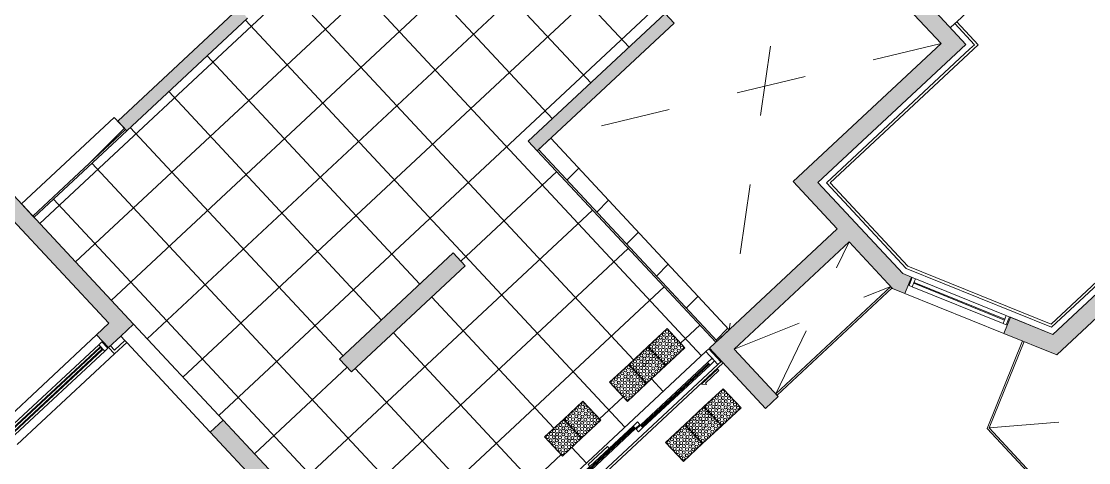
# Model space of a CAD drawing. Header units: millimetres. Extents: x -71377 to 516042, y -145869 to 441446.
# Drawn here: x 242137 to 254349, y 111705 to 116749 of the extents above; entities that cross this region are included whole.
import ezdxf

# ---------------------------------------------------------------- set-up
doc = ezdxf.new("R2010")
doc.units = ezdxf.units.MM
doc.header["$LTSCALE"] = 1000
doc.linetypes.add('_점선_S_', pattern=[1.6, 0.8, -0.8])
for name, color, linetype, lineweight in [('A-detl', 7, 'Continuous', 5), ('A-door', 4, 'Continuous', 5), ('A-door-hdln', 8, 'Continuous', 5), ('A-ele-8', 8, 'Continuous', 5), ('A-fnsh', 5, 'Continuous', 5), ('A-glas', 5, 'Continuous', 5), ('A-glas-hdln', 8, 'Continuous', 5), ('A-hat', 251, 'Continuous', 5), ('A-insu', 251, 'Continuous', 5), ('A-wind', 4, 'Continuous', 5), ('A-wind-hdln', 8, 'Continuous', 5), ('A_bwall', 3, 'Continuous', 5), ('A_cwall', 2, 'Continuous', 5), ('A_fnsh', 5, 'Continuous', 5), ('A_fnsh-4', 4, 'Continuous', 5), ('AA_오픈', 8, '_점선_S_', 5), ('AA_점형블럭', 8, 'Continuous', 5)]:
    doc.layers.add(name, color=color, linetype=linetype, lineweight=lineweight)
pattern_1 = [(45, (165969.5, 243949.9), (-353.5534, 353.5534), [])]

# ---------------------------------------------------------------- blocks, each defined once
blk = doc.blocks.new('점자블럭_원형_개수_ - 점자블럭_원형_개수_-4199367-지반층 배치도')
at = {"layer": 'AA_점형블럭'}
for p, q in [((300, 300), (0, 300)), ((0, 300), (0, 0)), ((300, 0), (300, 300)), ((600, 300), (300, 300)), ((300, 300), (300, 0)), ((600, 0), (600, 300)), ((0, 0), (300, 0)), ((300, 0), (600, 0))]:
    blk.add_line(p, q, dxfattribs=at)
for centre, start, end in [((25, 275), 360, 180), ((25, 275), 45, 180), ((25, 275), 360, 180), ((25, 275), 45, 180), ((25, 275), 180, 360), ((25, 275), 180, 225), ((25, 275), 180, 360), ((25, 275), 180, 225), ((25, 275), 255, 330), ((25, 275), 255, 330), ((75, 275), 0, 180), ((75, 275), 0, 180), ((75, 275), 0, 180), ((75, 275), 0, 180), ((75, 275), 180, 360), ((75, 275), 180, 360), ((75, 275), 180, 360), ((75, 275), 180, 360), ((125, 275), 0, 180), ((125, 275), 0, 180), ((125, 275), 360, 180), ((125, 275), 0, 180), ((125, 275), 180, 360), ((125, 275), 180, 360), ((125, 275), 180, 360), ((125, 275), 180, 360), ((175, 275), 360, 180), ((175, 275), 0, 180), ((175, 275), 360, 180), ((175, 275), 0, 180), ((175, 275), 180, 360), ((175, 275), 180, 360), ((175, 275), 180, 360), ((175, 275), 180, 360), ((225, 275), 360, 180), ((225, 275), 0, 180), ((225, 275), 360, 180), ((225, 275), 0, 180), ((225, 275), 180, 360), ((225, 275), 180, 360), ((225, 275), 180, 360), ((225, 275), 180, 360), ((275, 275), 0, 180), ((275, 275), 0, 180), ((275, 275), 360, 180), ((275, 275), 0, 180), ((275, 275), 180, 360), ((275, 275), 180, 360), ((275, 275), 180, 360), ((275, 275), 180, 360), ((325, 275), 360, 180), ((325, 275), 0, 180), ((325, 275), 0, 180), ((325, 275), 0, 180), ((325, 275), 180, 360), ((325, 275), 180, 360), ((325, 275), 180, 360), ((325, 275), 180, 360), ((375, 275), 0, 180), ((375, 275), 0, 180), ((375, 275), 0, 180), ((375, 275), 0, 180), ((375, 275), 180, 360), ((375, 275), 180, 360), ((375, 275), 180, 360), ((375, 275), 180, 360), ((425, 275), 0, 180), ((425, 275), 0, 180), ((425, 275), 360, 180), ((425, 275), 0, 180), ((425, 275), 180, 360), ((425, 275), 180, 360), ((425, 275), 180, 360), ((425, 275), 180, 360), ((475, 275), 0, 180), ((475, 275), 0, 180), ((475, 275), 360, 180), ((475, 275), 360, 180), ((475, 275), 180, 360), ((475, 275), 180, 360), ((475, 275), 180, 360), ((475, 275), 180, 360), ((525, 275), 0, 180), ((525, 275), 0, 180), ((525, 275), 360, 180), ((525, 275), 0, 180), ((525, 275), 180, 360), ((525, 275), 180, 360), ((525, 275), 180, 360), ((525, 275), 180, 360), ((575, 275), 0, 180), ((575, 275), 0, 180), ((575, 275), 360, 180), ((575, 275), 0, 180), ((575, 275), 180, 360), ((575, 275), 180, 360), ((575, 275), 180, 360), ((575, 275), 180, 360), ((25, 225), 360, 180), ((25, 225), 45, 180), ((25, 225), 0, 180), ((25, 225), 45, 180), ((25, 225), 180, 360), ((25, 225), 180, 225), ((25, 225), 180, 360), ((25, 225), 180, 225), ((25, 175), 360, 180), ((25, 175), 45, 180), ((25, 175), 360, 180), ((25, 175), 45, 180), ((25, 175), 180, 360), ((25, 175), 180, 225), ((25, 175), 180, 360), ((25, 175), 180, 225), ((25, 125), 360, 180), ((25, 125), 0, 180), ((25, 125), 360, 180), ((25, 125), 0, 180), ((25, 125), 180, 360), ((25, 125), 180, 240), ((25, 125), 180, 360), ((25, 125), 180, 240), ((25, 225), 255, 330), ((25, 225), 255, 330), ((25, 175), 255, 330), ((25, 175), 255, 330), ((75, 225), 0, 180), ((75, 225), 0, 180), ((75, 225), 0, 180), ((75, 225), 0, 180), ((75, 225), 180, 360), ((75, 225), 180, 360), ((75, 225), 180, 360), ((75, 225), 180, 360), ((75, 175), 0, 180), ((75, 175), 0, 180), ((75, 175), 0, 180), ((75, 175), 0, 180), ((75, 175), 180, 360), ((75, 175), 180, 360), ((75, 175), 180, 360), ((75, 175), 180, 360), ((75, 125), 360, 180), ((75, 125), 0, 180), ((75, 125), 0, 180), ((75, 125), 0, 180), ((75, 125), 180, 360), ((75, 125), 180, 360), ((75, 125), 180, 360), ((75, 125), 180, 360), ((125, 175), 360, 180), ((125, 175), 180, 360), ((125, 225), 360, 180), ((125, 225), 0, 180), ((125, 225), 360, 180), ((125, 225), 0, 180), ((125, 225), 180, 360), ((125, 225), 180, 360), ((125, 225), 180, 360), ((125, 225), 180, 360), ((125, 175), 0, 180), ((125, 175), 360, 180), ((125, 175), 0, 180), ((125, 175), 180, 360), ((125, 175), 180, 360), ((125, 175), 180, 360), ((125, 125), 360, 180), ((125, 125), 0, 180), ((125, 125), 360, 180), ((125, 125), 0, 180), ((125, 125), 180, 360), ((125, 125), 180, 360), ((125, 125), 180, 360), ((125, 125), 180, 360), ((175, 225), 360, 180), ((175, 225), 0, 180), ((175, 225), 360, 180), ((175, 225), 0, 180), ((175, 225), 180, 360), ((175, 225), 180, 360), ((175, 225), 180, 360), ((175, 225), 180, 360), ((175, 175), 360, 180), ((175, 175), 0, 180), ((175, 175), 360, 180), ((175, 175), 0, 180), ((175, 175), 180, 360), ((175, 175), 180, 360), ((175, 175), 180, 360), ((175, 175), 180, 360), ((175, 125), 360, 180), ((175, 125), 0, 180), ((175, 125), 360, 180), ((175, 125), 0, 180), ((175, 125), 180, 360), ((175, 125), 180, 360), ((175, 125), 180, 360), ((175, 125), 180, 360), ((225, 125), 0, 180), ((225, 125), 180, 360), ((225, 225), 0, 180), ((225, 225), 0, 180), ((225, 225), 360, 180), ((225, 225), 0, 180), ((225, 225), 180, 360), ((225, 225), 180, 360), ((225, 225), 180, 360), ((225, 225), 180, 360), ((225, 175), 360, 180), ((225, 175), 0, 180), ((225, 175), 360, 180), ((225, 175), 0, 180), ((225, 175), 180, 360), ((225, 175), 180, 360), ((225, 175), 180, 360), ((225, 175), 180, 360), ((225, 125), 360, 180), ((225, 125), 0, 180), ((225, 125), 360, 180), ((225, 125), 180, 360), ((225, 125), 180, 360), ((225, 125), 180, 360), ((275, 125), 360, 180), ((275, 125), 0, 180), ((275, 225), 360, 180), ((275, 225), 0, 180), ((275, 225), 360, 180), ((275, 225), 0, 180), ((275, 225), 180, 360), ((275, 225), 180, 360), ((275, 225), 180, 360), ((275, 225), 180, 360), ((275, 175), 360, 180), ((275, 175), 0, 180), ((275, 175), 0, 180), ((275, 175), 0, 180), ((275, 175), 180, 360), ((275, 175), 180, 360), ((275, 175), 180, 360), ((275, 175), 180, 360), ((275, 125), 0, 180), ((275, 125), 0, 180), ((275, 125), 180, 360), ((275, 125), 180, 360), ((275, 125), 180, 360), ((275, 125), 180, 360), ((325, 175), 0, 180), ((325, 175), 180, 360), ((325, 125), 0, 180), ((325, 125), 15, 180), ((325, 125), 180, 360), ((325, 225), 360, 180), ((325, 225), 0, 180), ((325, 225), 360, 180), ((325, 225), 0, 180), ((325, 225), 180, 360), ((325, 225), 180, 360), ((325, 225), 180, 360), ((325, 225), 180, 360), ((325, 175), 0, 180), ((325, 175), 0, 180), ((325, 175), 0, 180), ((325, 175), 180, 360), ((325, 175), 180, 360), ((325, 175), 180, 360), ((325, 125), 360, 180), ((325, 125), 15, 180), ((325, 125), 180, 360), ((325, 125), 180, 270), ((325, 125), 180, 270), ((375, 175), 0, 180), ((375, 175), 0, 180), ((375, 125), 0, 180), ((375, 125), 360, 180), ((375, 125), 180, 270), ((375, 225), 360, 180), ((375, 225), 0, 180), ((375, 225), 0, 180), ((375, 225), 0, 180), ((375, 225), 180, 360), ((375, 225), 180, 360), ((375, 225), 180, 360), ((375, 225), 180, 360), ((375, 175), 0, 180), ((375, 175), 0, 180), ((375, 175), 180, 360), ((375, 175), 180, 360), ((375, 175), 180, 360), ((375, 175), 180, 360), ((375, 125), 15, 180), ((375, 125), 15, 180), ((375, 125), 180, 360), ((375, 125), 180, 270), ((375, 125), 180, 360), ((425, 175), 0, 180), ((425, 175), 0, 180), ((425, 125), 0, 180), ((425, 125), 15, 180), ((425, 125), 0, 180), ((425, 125), 180, 360), ((425, 225), 0, 180), ((425, 225), 0, 180), ((425, 225), 0, 180), ((425, 225), 0, 180), ((425, 225), 180, 360), ((425, 225), 180, 360), ((425, 225), 180, 360), ((425, 225), 180, 360), ((425, 175), 0, 180), ((425, 175), 360, 180), ((425, 175), 180, 360), ((425, 175), 180, 360), ((425, 175), 180, 360), ((425, 175), 180, 360), ((425, 125), 15, 180), ((425, 125), 180, 270), ((425, 125), 180, 360), ((425, 125), 180, 270), ((475, 175), 180, 360), ((475, 225), 360, 180), ((475, 225), 0, 180), ((475, 225), 0, 180), ((475, 225), 0, 180), ((475, 225), 180, 360), ((475, 225), 180, 360), ((475, 225), 180, 360), ((475, 225), 180, 360), ((475, 175), 0, 180), ((475, 175), 0, 180), ((475, 175), 360, 180), ((475, 175), 0, 180), ((475, 175), 180, 360), ((475, 175), 180, 360), ((475, 175), 180, 360), ((475, 125), 360, 180), ((475, 125), 15, 180), ((475, 125), 360, 180), ((475, 125), 15, 180), ((475, 125), 180, 360), ((475, 125), 180, 270), ((475, 125), 180, 360), ((475, 125), 180, 270), ((525, 125), 180, 360), ((525, 125), 180, 270), ((525, 225), 360, 180), ((525, 225), 0, 180), ((525, 225), 360, 180), ((525, 225), 0, 180), ((525, 225), 180, 360), ((525, 225), 180, 360), ((525, 225), 180, 360), ((525, 225), 180, 360), ((525, 175), 360, 180), ((525, 175), 0, 180), ((525, 175), 0, 180), ((525, 175), 0, 180), ((525, 175), 180, 360), ((525, 175), 180, 360), ((525, 175), 180, 360), ((525, 175), 180, 360), ((525, 125), 0, 180), ((525, 125), 15, 180), ((525, 125), 0, 180), ((525, 125), 15, 180), ((525, 125), 180, 360), ((525, 125), 180, 270), ((575, 125), 180, 270), ((575, 225), 360, 180), ((575, 225), 0, 180), ((575, 225), 0, 180), ((575, 225), 0, 180), ((575, 225), 180, 360), ((575, 225), 180, 360), ((575, 225), 180, 360), ((575, 225), 180, 360), ((575, 175), 360, 180), ((575, 175), 0, 180), ((575, 175), 0, 180), ((575, 175), 0, 180), ((575, 175), 180, 360), ((575, 175), 180, 360), ((575, 175), 180, 360), ((575, 175), 180, 360), ((575, 125), 0, 180), ((575, 125), 15, 180), ((575, 125), 360, 180), ((575, 125), 15, 180), ((575, 125), 180, 360), ((575, 125), 180, 270), ((575, 125), 180, 360), ((25, 25), 360, 180), ((25, 25), 0, 180), ((25, 25), 360, 180), ((25, 25), 0, 180), ((25, 25), 180, 360), ((25, 25), 180, 360), ((25, 25), 180, 360), ((25, 25), 180, 360), ((25, 75), 360, 180), ((25, 75), 0, 180), ((25, 75), 360, 180), ((25, 75), 0, 180), ((25, 75), 180, 360), ((25, 75), 180, 345), ((25, 75), 180, 360), ((25, 75), 180, 345), ((25, 125), 270, 345), ((25, 125), 270, 345), ((75, 25), 360, 180), ((75, 25), 0, 180), ((75, 25), 0, 180), ((75, 25), 0, 180), ((75, 25), 180, 360), ((75, 25), 180, 360), ((75, 25), 180, 360), ((75, 25), 180, 360), ((75, 75), 360, 180), ((75, 75), 0, 180), ((75, 75), 360, 180), ((75, 75), 0, 180), ((75, 75), 180, 360), ((75, 75), 180, 360), ((75, 75), 180, 360), ((75, 75), 180, 360), ((125, 25), 360, 180), ((125, 25), 0, 180), ((125, 25), 360, 180), ((125, 25), 0, 180), ((125, 25), 180, 360), ((125, 25), 180, 360), ((125, 25), 180, 360), ((125, 25), 180, 360), ((125, 75), 360, 180), ((125, 75), 0, 180), ((125, 75), 360, 180), ((125, 75), 0, 180), ((125, 75), 180, 360), ((125, 75), 180, 360), ((125, 75), 180, 360), ((125, 75), 180, 360), ((175, 25), 360, 180), ((175, 25), 360, 180), ((175, 25), 180, 360), ((175, 25), 180, 360), ((175, 75), 360, 180), ((175, 75), 0, 180), ((175, 75), 360, 180), ((175, 75), 0, 180), ((175, 75), 180, 360), ((175, 75), 180, 360), ((175, 75), 180, 360), ((175, 75), 180, 360), ((175, 25), 120, 150), ((175, 25), 120, 150), ((175, 25), 210, 360), ((175, 25), 210, 360), ((175, 25), 0, 60), ((175, 25), 0, 60), ((225, 75), 360, 180), ((225, 25), 360, 180), ((225, 25), 360, 180), ((225, 25), 180, 360), ((225, 25), 180, 360), ((225, 75), 0, 180), ((225, 75), 0, 180), ((225, 75), 0, 180), ((225, 75), 180, 360), ((225, 75), 180, 360), ((225, 75), 180, 360), ((225, 75), 180, 360), ((225, 25), 120, 150), ((225, 25), 120, 150), ((225, 25), 210, 360), ((225, 25), 210, 360), ((225, 25), 0, 60), ((225, 25), 0, 60), ((275, 75), 360, 180), ((275, 25), 0, 180), ((275, 25), 0, 180), ((275, 25), 180, 360), ((275, 25), 180, 360), ((275, 75), 0, 180), ((275, 75), 0, 180), ((275, 75), 0, 180), ((275, 75), 180, 360), ((275, 75), 180, 360), ((275, 75), 180, 360), ((275, 75), 180, 360), ((275, 25), 120, 150), ((275, 25), 120, 150), ((275, 25), 210, 360), ((275, 25), 210, 360), ((275, 25), 0, 60), ((275, 25), 0, 60), ((325, 75), 180, 270), ((325, 25), 360, 180), ((325, 25), 15, 180), ((325, 25), 360, 180), ((325, 25), 15, 180), ((325, 25), 180, 360), ((325, 25), 180, 270), ((325, 25), 180, 360), ((325, 25), 180, 270), ((325, 75), 360, 180), ((325, 75), 15, 180), ((325, 75), 0, 180), ((325, 75), 15, 180), ((325, 75), 180, 360), ((325, 75), 180, 360), ((325, 75), 180, 270), ((325, 125), 300, 330), ((325, 125), 300, 330), ((325, 75), 300, 330), ((325, 75), 300, 330), ((325, 25), 300, 330), ((325, 25), 300, 330), ((375, 75), 180, 360), ((375, 75), 180, 270), ((375, 75), 180, 360), ((375, 25), 0, 180), ((375, 25), 15, 180), ((375, 25), 0, 180), ((375, 25), 15, 180), ((375, 25), 180, 360), ((375, 25), 180, 270), ((375, 25), 180, 360), ((375, 25), 180, 270), ((375, 75), 360, 180), ((375, 75), 15, 180), ((375, 75), 360, 180), ((375, 75), 15, 180), ((375, 75), 180, 270), ((375, 125), 300, 330), ((375, 125), 300, 330), ((375, 75), 300, 330), ((375, 75), 300, 330), ((375, 25), 300, 330), ((375, 25), 300, 330), ((425, 75), 0, 180), ((425, 75), 15, 180), ((425, 75), 0, 180), ((425, 75), 15, 180), ((425, 25), 0, 180), ((425, 25), 15, 180), ((425, 25), 0, 180), ((425, 25), 15, 180), ((425, 25), 180, 360), ((425, 25), 180, 270), ((425, 25), 180, 360), ((425, 25), 180, 270), ((425, 75), 180, 360), ((425, 75), 180, 270), ((425, 75), 180, 360), ((425, 75), 180, 270), ((425, 125), 300, 330), ((425, 125), 300, 330), ((425, 75), 300, 330), ((425, 75), 300, 330), ((425, 25), 300, 330), ((425, 25), 300, 330), ((475, 25), 360, 180), ((475, 25), 15, 180), ((475, 25), 360, 180), ((475, 25), 15, 180), ((475, 25), 180, 360), ((475, 25), 180, 270), ((475, 25), 180, 360), ((475, 25), 180, 270), ((475, 75), 0, 180), ((475, 75), 15, 180), ((475, 75), 360, 180), ((475, 75), 15, 180), ((475, 75), 180, 360), ((475, 75), 180, 270), ((475, 75), 180, 360), ((475, 75), 180, 270), ((475, 125), 300, 330), ((475, 125), 300, 330), ((475, 75), 300, 330), ((475, 75), 300, 330), ((475, 25), 300, 330), ((475, 25), 300, 330), ((525, 75), 15, 180), ((525, 75), 15, 180), ((525, 75), 180, 360), ((525, 25), 360, 180), ((525, 25), 15, 180), ((525, 25), 360, 180), ((525, 25), 15, 180), ((525, 25), 180, 360), ((525, 25), 180, 270), ((525, 25), 180, 360), ((525, 25), 180, 270), ((525, 75), 0, 180), ((525, 75), 0, 180), ((525, 75), 180, 360), ((525, 75), 180, 270), ((525, 75), 180, 270), ((525, 125), 300, 330), ((525, 125), 300, 330), ((525, 75), 300, 330), ((525, 75), 300, 330), ((525, 25), 300, 330), ((525, 25), 300, 330), ((575, 25), 0, 180), ((575, 25), 15, 180), ((575, 25), 0, 180), ((575, 25), 15, 180), ((575, 25), 180, 360), ((575, 25), 180, 270), ((575, 25), 180, 360), ((575, 25), 180, 270), ((575, 75), 0, 180), ((575, 75), 15, 180), ((575, 75), 0, 180), ((575, 75), 15, 180), ((575, 75), 180, 360), ((575, 75), 180, 270), ((575, 75), 180, 360), ((575, 75), 180, 270), ((575, 125), 300, 330), ((575, 125), 300, 330), ((575, 75), 300, 330), ((575, 75), 300, 330), ((575, 25), 300, 330), ((575, 25), 300, 330)]:
    blk.add_arc(centre, 17.5, start, end, dxfattribs=at)
blk = doc.blocks.new('점자블럭_원형_개수_ - 점자블럭_원형_개수_-V10-지반층 배치도')
at = {"layer": 'AA_점형블럭'}
for p, q in [((300, 300), (0, 300)), ((0, 300), (0, 0)), ((300, 0), (300, 300)), ((600, 300), (300, 300)), ((300, 300), (300, 0)), ((600, 0), (600, 300)), ((900, 300), (600, 300)), ((600, 300), (600, 0)), ((900, 0), (900, 300)), ((0, 0), (300, 0)), ((300, 0), (600, 0)), ((600, 0), (900, 0))]:
    blk.add_line(p, q, dxfattribs=at)
for centre, start, end in [((25, 275), 360, 180), ((25, 275), 45, 180), ((25, 275), 360, 180), ((25, 275), 45, 180), ((25, 275), 180, 360), ((25, 275), 180, 225), ((25, 275), 180, 360), ((25, 275), 180, 225), ((25, 275), 255, 330), ((25, 275), 255, 330), ((75, 275), 0, 180), ((75, 275), 0, 180), ((75, 275), 0, 180), ((75, 275), 0, 180), ((75, 275), 180, 360), ((75, 275), 180, 360), ((75, 275), 180, 360), ((75, 275), 180, 360), ((125, 275), 0, 180), ((125, 275), 0, 180), ((125, 275), 360, 180), ((125, 275), 0, 180), ((125, 275), 180, 360), ((125, 275), 180, 360), ((125, 275), 180, 360), ((125, 275), 180, 360), ((175, 275), 360, 180), ((175, 275), 0, 180), ((175, 275), 360, 180), ((175, 275), 0, 180), ((175, 275), 180, 360), ((175, 275), 180, 360), ((175, 275), 180, 360), ((175, 275), 180, 360), ((225, 275), 360, 180), ((225, 275), 0, 180), ((225, 275), 360, 180), ((225, 275), 0, 180), ((225, 275), 180, 360), ((225, 275), 180, 360), ((225, 275), 180, 360), ((225, 275), 180, 360), ((275, 275), 0, 180), ((275, 275), 0, 180), ((275, 275), 360, 180), ((275, 275), 0, 180), ((275, 275), 180, 360), ((275, 275), 180, 360), ((275, 275), 180, 360), ((275, 275), 180, 360), ((325, 275), 360, 180), ((325, 275), 0, 180), ((325, 275), 0, 180), ((325, 275), 0, 180), ((325, 275), 180, 360), ((325, 275), 180, 360), ((325, 275), 180, 360), ((325, 275), 180, 360), ((375, 275), 0, 180), ((375, 275), 0, 180), ((375, 275), 0, 180), ((375, 275), 0, 180), ((375, 275), 180, 360), ((375, 275), 180, 360), ((375, 275), 180, 360), ((375, 275), 180, 360), ((425, 275), 0, 180), ((425, 275), 0, 180), ((425, 275), 360, 180), ((425, 275), 0, 180), ((425, 275), 180, 360), ((425, 275), 180, 360), ((425, 275), 180, 360), ((425, 275), 180, 360), ((475, 275), 0, 180), ((475, 275), 0, 180), ((475, 275), 360, 180), ((475, 275), 360, 180), ((475, 275), 180, 360), ((475, 275), 180, 360), ((475, 275), 180, 360), ((475, 275), 180, 360), ((525, 275), 0, 180), ((525, 275), 0, 180), ((525, 275), 360, 180), ((525, 275), 0, 180), ((525, 275), 180, 360), ((525, 275), 180, 360), ((525, 275), 180, 360), ((525, 275), 180, 360), ((575, 275), 0, 180), ((575, 275), 0, 180), ((575, 275), 360, 180), ((575, 275), 0, 180), ((575, 275), 180, 360), ((575, 275), 180, 360), ((575, 275), 180, 360), ((575, 275), 180, 360), ((625, 275), 0, 180), ((625, 275), 360, 180), ((625, 275), 360, 180), ((625, 275), 0, 180), ((625, 275), 180, 360), ((625, 275), 180, 195), ((625, 275), 180, 360), ((625, 275), 180, 195), ((625, 275), 255, 360), ((625, 275), 255, 360), ((675, 275), 0, 180), ((675, 275), 0, 180), ((675, 275), 0, 180), ((675, 275), 0, 180), ((675, 275), 180, 360), ((675, 275), 180, 360), ((675, 275), 180, 360), ((675, 275), 180, 360), ((725, 275), 0, 180), ((725, 275), 0, 180), ((725, 275), 360, 180), ((725, 275), 360, 180), ((725, 275), 180, 360), ((725, 275), 180, 360), ((725, 275), 180, 360), ((725, 275), 180, 360), ((775, 275), 360, 180), ((775, 275), 0, 180), ((775, 275), 360, 180), ((775, 275), 0, 180), ((775, 275), 180, 360), ((775, 275), 180, 360), ((775, 275), 180, 360), ((775, 275), 180, 360), ((825, 275), 360, 180), ((825, 275), 360, 180), ((825, 275), 0, 180), ((825, 275), 0, 180), ((825, 275), 180, 360), ((825, 275), 180, 360), ((825, 275), 180, 360), ((825, 275), 180, 360), ((875, 275), 0, 180), ((875, 275), 0, 180), ((875, 275), 0, 180), ((875, 275), 0, 180), ((875, 275), 180, 360), ((875, 275), 180, 360), ((875, 275), 180, 360), ((875, 275), 180, 360), ((25, 225), 360, 180), ((25, 225), 45, 180), ((25, 225), 0, 180), ((25, 225), 45, 180), ((25, 225), 180, 360), ((25, 225), 180, 225), ((25, 225), 180, 360), ((25, 225), 180, 225), ((25, 175), 360, 180), ((25, 175), 45, 180), ((25, 175), 360, 180), ((25, 175), 45, 180), ((25, 175), 180, 360), ((25, 175), 180, 225), ((25, 175), 180, 360), ((25, 175), 180, 225), ((25, 125), 360, 180), ((25, 125), 0, 180), ((25, 125), 360, 180), ((25, 125), 0, 180), ((25, 125), 180, 360), ((25, 125), 180, 240), ((25, 125), 180, 360), ((25, 125), 180, 240), ((25, 225), 255, 330), ((25, 225), 255, 330), ((25, 175), 255, 330), ((25, 175), 255, 330), ((75, 225), 0, 180), ((75, 225), 0, 180), ((75, 225), 0, 180), ((75, 225), 0, 180), ((75, 225), 180, 360), ((75, 225), 180, 360), ((75, 225), 180, 360), ((75, 225), 180, 360), ((75, 175), 0, 180), ((75, 175), 0, 180), ((75, 175), 0, 180), ((75, 175), 0, 180), ((75, 175), 180, 360), ((75, 175), 180, 360), ((75, 175), 180, 360), ((75, 175), 180, 360), ((75, 125), 360, 180), ((75, 125), 0, 180), ((75, 125), 0, 180), ((75, 125), 0, 180), ((75, 125), 180, 360), ((75, 125), 180, 360), ((75, 125), 180, 360), ((75, 125), 180, 360), ((125, 175), 360, 180), ((125, 175), 180, 360), ((125, 225), 360, 180), ((125, 225), 0, 180), ((125, 225), 360, 180), ((125, 225), 0, 180), ((125, 225), 180, 360), ((125, 225), 180, 360), ((125, 225), 180, 360), ((125, 225), 180, 360), ((125, 175), 0, 180), ((125, 175), 360, 180), ((125, 175), 0, 180), ((125, 175), 180, 360), ((125, 175), 180, 360), ((125, 175), 180, 360), ((125, 125), 360, 180), ((125, 125), 0, 180), ((125, 125), 360, 180), ((125, 125), 0, 180), ((125, 125), 180, 360), ((125, 125), 180, 360), ((125, 125), 180, 360), ((125, 125), 180, 360), ((175, 225), 360, 180), ((175, 225), 0, 180), ((175, 225), 360, 180), ((175, 225), 0, 180), ((175, 225), 180, 360), ((175, 225), 180, 360), ((175, 225), 180, 360), ((175, 225), 180, 360), ((175, 175), 360, 180), ((175, 175), 0, 180), ((175, 175), 360, 180), ((175, 175), 0, 180), ((175, 175), 180, 360), ((175, 175), 180, 360), ((175, 175), 180, 360), ((175, 175), 180, 360), ((175, 125), 360, 180), ((175, 125), 0, 180), ((175, 125), 360, 180), ((175, 125), 0, 180), ((175, 125), 180, 360), ((175, 125), 180, 360), ((175, 125), 180, 360), ((175, 125), 180, 360), ((225, 125), 0, 180), ((225, 125), 180, 360), ((225, 225), 0, 180), ((225, 225), 0, 180), ((225, 225), 360, 180), ((225, 225), 0, 180), ((225, 225), 180, 360), ((225, 225), 180, 360), ((225, 225), 180, 360), ((225, 225), 180, 360), ((225, 175), 360, 180), ((225, 175), 0, 180), ((225, 175), 360, 180), ((225, 175), 0, 180), ((225, 175), 180, 360), ((225, 175), 180, 360), ((225, 175), 180, 360), ((225, 175), 180, 360), ((225, 125), 360, 180), ((225, 125), 0, 180), ((225, 125), 360, 180), ((225, 125), 180, 360), ((225, 125), 180, 360), ((225, 125), 180, 360), ((275, 125), 360, 180), ((275, 125), 0, 180), ((275, 225), 360, 180), ((275, 225), 0, 180), ((275, 225), 360, 180), ((275, 225), 0, 180), ((275, 225), 180, 360), ((275, 225), 180, 360), ((275, 225), 180, 360), ((275, 225), 180, 360), ((275, 175), 360, 180), ((275, 175), 0, 180), ((275, 175), 0, 180), ((275, 175), 0, 180), ((275, 175), 180, 360), ((275, 175), 180, 360), ((275, 175), 180, 360), ((275, 175), 180, 360), ((275, 125), 0, 180), ((275, 125), 0, 180), ((275, 125), 180, 360), ((275, 125), 180, 360), ((275, 125), 180, 360), ((275, 125), 180, 360), ((325, 175), 0, 180), ((325, 175), 180, 360), ((325, 125), 0, 180), ((325, 125), 15, 180), ((325, 125), 180, 360), ((325, 225), 360, 180), ((325, 225), 0, 180), ((325, 225), 360, 180), ((325, 225), 0, 180), ((325, 225), 180, 360), ((325, 225), 180, 360), ((325, 225), 180, 360), ((325, 225), 180, 360), ((325, 175), 0, 180), ((325, 175), 0, 180), ((325, 175), 0, 180), ((325, 175), 180, 360), ((325, 175), 180, 360), ((325, 175), 180, 360), ((325, 125), 360, 180), ((325, 125), 15, 180), ((325, 125), 180, 360), ((325, 125), 180, 270), ((325, 125), 180, 270), ((375, 175), 0, 180), ((375, 175), 0, 180), ((375, 125), 0, 180), ((375, 125), 360, 180), ((375, 125), 180, 270), ((375, 225), 360, 180), ((375, 225), 0, 180), ((375, 225), 0, 180), ((375, 225), 0, 180), ((375, 225), 180, 360), ((375, 225), 180, 360), ((375, 225), 180, 360), ((375, 225), 180, 360), ((375, 175), 0, 180), ((375, 175), 0, 180), ((375, 175), 180, 360), ((375, 175), 180, 360), ((375, 175), 180, 360), ((375, 175), 180, 360), ((375, 125), 15, 180), ((375, 125), 15, 180), ((375, 125), 180, 360), ((375, 125), 180, 270), ((375, 125), 180, 360), ((425, 175), 0, 180), ((425, 175), 0, 180), ((425, 125), 0, 180), ((425, 125), 15, 180), ((425, 125), 0, 180), ((425, 125), 180, 360), ((425, 225), 0, 180), ((425, 225), 0, 180), ((425, 225), 0, 180), ((425, 225), 0, 180), ((425, 225), 180, 360), ((425, 225), 180, 360), ((425, 225), 180, 360), ((425, 225), 180, 360), ((425, 175), 0, 180), ((425, 175), 360, 180), ((425, 175), 180, 360), ((425, 175), 180, 360), ((425, 175), 180, 360), ((425, 175), 180, 360), ((425, 125), 15, 180), ((425, 125), 180, 270), ((425, 125), 180, 360), ((425, 125), 180, 270), ((475, 175), 180, 360), ((475, 225), 360, 180), ((475, 225), 0, 180), ((475, 225), 0, 180), ((475, 225), 0, 180), ((475, 225), 180, 360), ((475, 225), 180, 360), ((475, 225), 180, 360), ((475, 225), 180, 360), ((475, 175), 0, 180), ((475, 175), 0, 180), ((475, 175), 360, 180), ((475, 175), 0, 180), ((475, 175), 180, 360), ((475, 175), 180, 360), ((475, 175), 180, 360), ((475, 125), 360, 180), ((475, 125), 15, 180), ((475, 125), 360, 180), ((475, 125), 15, 180), ((475, 125), 180, 360), ((475, 125), 180, 270), ((475, 125), 180, 360), ((475, 125), 180, 270), ((525, 125), 180, 360), ((525, 125), 180, 270), ((525, 225), 360, 180), ((525, 225), 0, 180), ((525, 225), 360, 180), ((525, 225), 0, 180), ((525, 225), 180, 360), ((525, 225), 180, 360), ((525, 225), 180, 360), ((525, 225), 180, 360), ((525, 175), 360, 180), ((525, 175), 0, 180), ((525, 175), 0, 180), ((525, 175), 0, 180), ((525, 175), 180, 360), ((525, 175), 180, 360), ((525, 175), 180, 360), ((525, 175), 180, 360), ((525, 125), 0, 180), ((525, 125), 15, 180), ((525, 125), 0, 180), ((525, 125), 15, 180), ((525, 125), 180, 360), ((525, 125), 180, 270), ((575, 125), 180, 270), ((575, 225), 360, 180), ((575, 225), 0, 180), ((575, 225), 0, 180), ((575, 225), 0, 180), ((575, 225), 180, 360), ((575, 225), 180, 360), ((575, 225), 180, 360), ((575, 225), 180, 360), ((575, 175), 360, 180), ((575, 175), 0, 180), ((575, 175), 0, 180), ((575, 175), 0, 180), ((575, 175), 180, 360), ((575, 175), 180, 360), ((575, 175), 180, 360), ((575, 175), 180, 360), ((575, 125), 0, 180), ((575, 125), 15, 180), ((575, 125), 360, 180), ((575, 125), 15, 180), ((575, 125), 180, 360), ((575, 125), 180, 270), ((575, 125), 180, 360), ((625, 175), 0, 180), ((625, 125), 0, 180), ((625, 225), 0, 180), ((625, 225), 0, 180), ((625, 225), 0, 180), ((625, 225), 0, 180), ((625, 225), 180, 360), ((625, 225), 180, 195), ((625, 225), 180, 360), ((625, 225), 180, 195), ((625, 175), 0, 180), ((625, 175), 360, 180), ((625, 175), 0, 180), ((625, 175), 180, 360), ((625, 175), 180, 195), ((625, 175), 180, 360), ((625, 175), 180, 195), ((625, 125), 0, 180), ((625, 125), 180, 360), ((625, 125), 195, 360), ((625, 125), 180, 360), ((625, 125), 195, 360), ((625, 125), 120, 150), ((625, 125), 120, 150), ((625, 225), 255, 360), ((625, 225), 255, 360), ((625, 175), 255, 360), ((625, 175), 255, 360), ((625, 125), 0, 105), ((625, 125), 0, 105), ((675, 175), 180, 360), ((675, 175), 180, 360), ((675, 125), 180, 360), ((675, 225), 0, 180), ((675, 225), 0, 180), ((675, 225), 0, 180), ((675, 225), 0, 180), ((675, 225), 180, 360), ((675, 225), 180, 360), ((675, 225), 180, 360), ((675, 225), 180, 360), ((675, 175), 0, 180), ((675, 175), 0, 180), ((675, 175), 360, 180), ((675, 175), 0, 180), ((675, 175), 180, 360), ((675, 175), 180, 360), ((675, 125), 0, 180), ((675, 125), 0, 180), ((675, 125), 360, 180), ((675, 125), 0, 180), ((675, 125), 180, 360), ((675, 125), 180, 360), ((675, 125), 180, 360), ((725, 175), 0, 180), ((725, 175), 0, 180), ((725, 125), 180, 360), ((725, 125), 180, 360), ((725, 225), 0, 180), ((725, 225), 0, 180), ((725, 225), 360, 180), ((725, 225), 0, 180), ((725, 225), 180, 360), ((725, 225), 180, 360), ((725, 225), 180, 360), ((725, 225), 180, 360), ((725, 175), 0, 180), ((725, 175), 0, 180), ((725, 175), 180, 360), ((725, 175), 180, 360), ((725, 175), 180, 360), ((725, 175), 180, 360), ((725, 125), 360, 180), ((725, 125), 0, 180), ((725, 125), 360, 180), ((725, 125), 0, 180), ((725, 125), 180, 360), ((725, 125), 180, 360), ((775, 225), 0, 180), ((775, 175), 0, 180), ((775, 175), 180, 360), ((775, 225), 0, 180), ((775, 225), 360, 180), ((775, 225), 0, 180), ((775, 225), 180, 360), ((775, 225), 180, 360), ((775, 225), 180, 360), ((775, 225), 180, 0), ((775, 175), 0, 180), ((775, 175), 360, 180), ((775, 175), 360, 180), ((775, 175), 180, 360), ((775, 175), 180, 360), ((775, 175), 180, 360), ((775, 125), 0, 180), ((775, 125), 0, 180), ((775, 125), 0, 180), ((775, 125), 0, 180), ((775, 125), 180, 360), ((775, 125), 180, 360), ((775, 125), 180, 360), ((775, 125), 180, 360), ((825, 125), 0, 180), ((825, 125), 180, 360), ((825, 125), 180, 360), ((825, 125), 180, 360), ((825, 225), 360, 180), ((825, 225), 0, 180), ((825, 225), 360, 180), ((825, 225), 0, 180), ((825, 225), 180, 360), ((825, 225), 180, 360), ((825, 225), 180, 360), ((825, 225), 180, 360), ((825, 175), 360, 180), ((825, 175), 0, 180), ((825, 175), 0, 180), ((825, 175), 0, 180), ((825, 175), 180, 360), ((825, 175), 180, 360), ((825, 175), 180, 360), ((825, 175), 180, 360), ((825, 125), 360, 180), ((825, 125), 0, 180), ((825, 125), 360, 180), ((825, 125), 180, 360), ((875, 125), 0, 180), ((875, 125), 0, 180), ((875, 125), 180, 360), ((875, 125), 180, 360), ((875, 225), 0, 180), ((875, 225), 0, 180), ((875, 225), 0, 180), ((875, 225), 0, 180), ((875, 225), 180, 360), ((875, 225), 180, 360), ((875, 225), 180, 360), ((875, 225), 180, 360), ((875, 175), 0, 180), ((875, 175), 0, 180), ((875, 175), 0, 180), ((875, 175), 0, 180), ((875, 175), 180, 360), ((875, 175), 180, 360), ((875, 175), 180, 360), ((875, 175), 180, 360), ((875, 125), 360, 180), ((875, 125), 360, 180), ((875, 125), 180, 360), ((875, 125), 180, 360), ((25, 25), 360, 180), ((25, 25), 0, 180), ((25, 25), 360, 180), ((25, 25), 0, 180), ((25, 25), 180, 360), ((25, 25), 180, 360), ((25, 25), 180, 360), ((25, 25), 180, 360), ((25, 75), 360, 180), ((25, 75), 0, 180), ((25, 75), 360, 180), ((25, 75), 0, 180), ((25, 75), 180, 360), ((25, 75), 180, 345), ((25, 75), 180, 360), ((25, 75), 180, 345), ((25, 125), 270, 345), ((25, 125), 270, 345), ((75, 25), 360, 180), ((75, 25), 0, 180), ((75, 25), 0, 180), ((75, 25), 0, 180), ((75, 25), 180, 360), ((75, 25), 180, 360), ((75, 25), 180, 360), ((75, 25), 180, 360), ((75, 75), 360, 180), ((75, 75), 0, 180), ((75, 75), 360, 180), ((75, 75), 0, 180), ((75, 75), 180, 360), ((75, 75), 180, 360), ((75, 75), 180, 360), ((75, 75), 180, 360), ((125, 25), 360, 180), ((125, 25), 0, 180), ((125, 25), 360, 180), ((125, 25), 0, 180), ((125, 25), 180, 360), ((125, 25), 180, 360), ((125, 25), 180, 360), ((125, 25), 180, 360), ((125, 75), 360, 180), ((125, 75), 0, 180), ((125, 75), 360, 180), ((125, 75), 0, 180), ((125, 75), 180, 360), ((125, 75), 180, 360), ((125, 75), 180, 360), ((125, 75), 180, 360), ((175, 25), 360, 180), ((175, 25), 360, 180), ((175, 25), 180, 360), ((175, 25), 180, 360), ((175, 75), 360, 180), ((175, 75), 0, 180), ((175, 75), 360, 180), ((175, 75), 0, 180), ((175, 75), 180, 360), ((175, 75), 180, 360), ((175, 75), 180, 360), ((175, 75), 180, 360), ((175, 25), 120, 150), ((175, 25), 120, 150), ((175, 25), 210, 360), ((175, 25), 210, 360), ((175, 25), 0, 60), ((175, 25), 0, 60), ((225, 75), 360, 180), ((225, 25), 360, 180), ((225, 25), 360, 180), ((225, 25), 180, 360), ((225, 25), 180, 360), ((225, 75), 0, 180), ((225, 75), 0, 180), ((225, 75), 0, 180), ((225, 75), 180, 360), ((225, 75), 180, 360), ((225, 75), 180, 360), ((225, 75), 180, 360), ((225, 25), 120, 150), ((225, 25), 120, 150), ((225, 25), 210, 360), ((225, 25), 210, 360), ((225, 25), 0, 60), ((225, 25), 0, 60), ((275, 75), 360, 180), ((275, 25), 0, 180), ((275, 25), 0, 180), ((275, 25), 180, 360), ((275, 25), 180, 360), ((275, 75), 0, 180), ((275, 75), 0, 180), ((275, 75), 0, 180), ((275, 75), 180, 360), ((275, 75), 180, 360), ((275, 75), 180, 360), ((275, 75), 180, 360), ((275, 25), 120, 150), ((275, 25), 120, 150), ((275, 25), 210, 360), ((275, 25), 210, 360), ((275, 25), 0, 60), ((275, 25), 0, 60), ((325, 75), 180, 270), ((325, 25), 360, 180), ((325, 25), 15, 180), ((325, 25), 360, 180), ((325, 25), 15, 180), ((325, 25), 180, 360), ((325, 25), 180, 270), ((325, 25), 180, 360), ((325, 25), 180, 270), ((325, 75), 360, 180), ((325, 75), 15, 180), ((325, 75), 0, 180), ((325, 75), 15, 180), ((325, 75), 180, 360), ((325, 75), 180, 360), ((325, 75), 180, 270), ((325, 125), 300, 330), ((325, 125), 300, 330), ((325, 75), 300, 330), ((325, 75), 300, 330), ((325, 25), 300, 330), ((325, 25), 300, 330), ((375, 75), 180, 360), ((375, 75), 180, 270), ((375, 75), 180, 360), ((375, 25), 0, 180), ((375, 25), 15, 180), ((375, 25), 0, 180), ((375, 25), 15, 180), ((375, 25), 180, 360), ((375, 25), 180, 270), ((375, 25), 180, 360), ((375, 25), 180, 270), ((375, 75), 360, 180), ((375, 75), 15, 180), ((375, 75), 360, 180), ((375, 75), 15, 180), ((375, 75), 180, 270), ((375, 125), 300, 330), ((375, 125), 300, 330), ((375, 75), 300, 330), ((375, 75), 300, 330), ((375, 25), 300, 330), ((375, 25), 300, 330), ((425, 75), 0, 180), ((425, 75), 15, 180), ((425, 75), 0, 180), ((425, 75), 15, 180), ((425, 25), 0, 180), ((425, 25), 15, 180), ((425, 25), 0, 180), ((425, 25), 15, 180), ((425, 25), 180, 360), ((425, 25), 180, 270), ((425, 25), 180, 360), ((425, 25), 180, 270), ((425, 75), 180, 360), ((425, 75), 180, 270), ((425, 75), 180, 360), ((425, 75), 180, 270), ((425, 125), 300, 330), ((425, 125), 300, 330), ((425, 75), 300, 330), ((425, 75), 300, 330), ((425, 25), 300, 330), ((425, 25), 300, 330), ((475, 25), 360, 180), ((475, 25), 15, 180), ((475, 25), 360, 180), ((475, 25), 15, 180), ((475, 25), 180, 360), ((475, 25), 180, 270), ((475, 25), 180, 360), ((475, 25), 180, 270), ((475, 75), 0, 180), ((475, 75), 15, 180), ((475, 75), 360, 180), ((475, 75), 15, 180), ((475, 75), 180, 360), ((475, 75), 180, 270), ((475, 75), 180, 360), ((475, 75), 180, 270), ((475, 125), 300, 330), ((475, 125), 300, 330), ((475, 75), 300, 330), ((475, 75), 300, 330), ((475, 25), 300, 330), ((475, 25), 300, 330), ((525, 75), 15, 180), ((525, 75), 15, 180), ((525, 75), 180, 360), ((525, 25), 360, 180), ((525, 25), 15, 180), ((525, 25), 360, 180), ((525, 25), 15, 180), ((525, 25), 180, 360), ((525, 25), 180, 270), ((525, 25), 180, 360), ((525, 25), 180, 270), ((525, 75), 0, 180), ((525, 75), 0, 180), ((525, 75), 180, 360), ((525, 75), 180, 270), ((525, 75), 180, 270), ((525, 125), 300, 330), ((525, 125), 300, 330), ((525, 75), 300, 330), ((525, 75), 300, 330), ((525, 25), 300, 330), ((525, 25), 300, 330), ((575, 25), 0, 180), ((575, 25), 15, 180), ((575, 25), 0, 180), ((575, 25), 15, 180), ((575, 25), 180, 360), ((575, 25), 180, 270), ((575, 25), 180, 360), ((575, 25), 180, 270), ((575, 75), 0, 180), ((575, 75), 15, 180), ((575, 75), 0, 180), ((575, 75), 15, 180), ((575, 75), 180, 360), ((575, 75), 180, 270), ((575, 75), 180, 360), ((575, 75), 180, 270), ((575, 125), 300, 330), ((575, 125), 300, 330), ((575, 75), 300, 330), ((575, 75), 300, 330), ((575, 25), 300, 330), ((575, 25), 300, 330), ((625, 25), 0, 180), ((625, 25), 0, 180), ((625, 25), 120, 180), ((625, 25), 120, 180), ((625, 25), 180, 360), ((625, 25), 180, 195), ((625, 25), 180, 360), ((625, 25), 180, 195), ((625, 75), 360, 180), ((625, 75), 0, 180), ((625, 75), 180, 360), ((625, 75), 195, 360), ((625, 75), 180, 360), ((625, 75), 195, 360), ((625, 75), 120, 150), ((625, 75), 120, 150), ((625, 25), 240, 360), ((625, 25), 240, 360), ((625, 75), 0, 105), ((625, 75), 0, 105), ((625, 25), 0, 105), ((625, 25), 0, 105), ((675, 75), 0, 180), ((675, 25), 0, 180), ((675, 25), 0, 180), ((675, 25), 0, 180), ((675, 25), 0, 180), ((675, 25), 180, 360), ((675, 25), 180, 360), ((675, 25), 180, 360), ((675, 25), 180, 360), ((675, 75), 0, 180), ((675, 75), 0, 180), ((675, 75), 0, 180), ((675, 75), 180, 360), ((675, 75), 180, 360), ((675, 75), 180, 360), ((675, 75), 180, 360), ((725, 75), 180, 360), ((725, 75), 180, 360), ((725, 75), 180, 360), ((725, 25), 360, 180), ((725, 25), 0, 180), ((725, 25), 0, 180), ((725, 25), 0, 180), ((725, 25), 180, 360), ((725, 25), 180, 360), ((725, 25), 180, 360), ((725, 25), 180, 360), ((725, 75), 0, 180), ((725, 75), 0, 180), ((725, 75), 0, 180), ((725, 75), 0, 180), ((725, 75), 180, 360), ((775, 25), 360, 180), ((775, 25), 0, 180), ((775, 25), 0, 180), ((775, 25), 180, 360), ((775, 25), 180, 360), ((775, 25), 180, 360), ((775, 25), 180, 0), ((775, 75), 0, 180), ((775, 75), 0, 180), ((775, 75), 0, 180), ((775, 75), 0, 180), ((775, 75), 180, 360), ((775, 75), 180, 360), ((775, 75), 180, 360), ((775, 75), 180, 360), ((775, 25), 0, 180), ((825, 75), 0, 180), ((825, 75), 360, 180), ((825, 75), 180, 360), ((825, 75), 180, 360), ((825, 75), 180, 360), ((825, 25), 0, 180), ((825, 25), 0, 180), ((825, 25), 0, 180), ((825, 25), 180, 360), ((825, 25), 180, 360), ((825, 25), 180, 360), ((825, 75), 0, 180), ((825, 75), 0, 180), ((825, 75), 180, 360), ((825, 25), 0, 180), ((825, 25), 180, 360), ((875, 75), 360, 180), ((875, 75), 0, 180), ((875, 75), 180, 360), ((875, 75), 180, 360), ((875, 25), 0, 180), ((875, 25), 0, 180), ((875, 25), 360, 180), ((875, 25), 0, 180), ((875, 25), 180, 360), ((875, 25), 180, 360), ((875, 25), 180, 360), ((875, 75), 360, 180), ((875, 75), 360, 180), ((875, 75), 180, 360), ((875, 75), 180, 360), ((875, 25), 180, 360)]:
    blk.add_arc(centre, 17.5, start, end, dxfattribs=at)
blk = doc.blocks.new('자동문편개형_로비폰_ - _A_ASD_24x23-V8-지반층 배치도')
at = {"layer": 'A-detl', "lineweight": 9}
for p, q in [((-1115, 125), (-1115, 145)), ((-1115, 145), (-905, 145)), ((-865, 125), (-1115, 125)), ((-905, 165), (-865, 125)), ((-905, 145), (-905, 165))]:
    blk.add_line(p, q, dxfattribs=at)
at = {"layer": 'A-door'}
for p, q in [((-1200, 85), (-1155, 85)), ((-1200, -115), (-1200, 85)), ((-1155, 85), (-1155, -115)), ((-1155, 30), (-1085, 30)), ((-1155, -10), (-1155, 30)), ((-1085, 30), (-1085, -10)), ((-35, 30), (35, 30)), ((-35, -10), (-35, 30)), ((35, 30), (35, -10)), ((1155, 85), (1200, 85)), ((1155, -115), (1155, 85)), ((1200, 85), (1200, -115)), ((-1155, -115), (-1200, -115)), ((-1085, -10), (-1155, -10)), ((35, -10), (-35, -10)), ((-35, -20), (35, -20)), ((-35, -60), (-35, -20)), ((35, -60), (-35, -60)), ((35, -20), (35, -60)), ((410, -90), (410, -60)), ((410, -60), (710, -60)), ((710, -90), (410, -90)), ((710, -60), (710, -90)), ((1085, -20), (1155, -20)), ((1085, -60), (1085, -20)), ((1155, -60), (1085, -60)), ((1155, -20), (1155, -60)), ((1200, -115), (1155, -115))]:
    blk.add_line(p, q, dxfattribs=at)
at = {"layer": 'A-door-hdln'}
for p, q in [((-1155, 85), (1155, 85)), ((-35, 30), (-1085, 30)), ((-1155, -115), (1155, -115)), ((-1085, -10), (-35, -10)), ((1085, -20), (35, -20)), ((35, -60), (410, -60)), ((710, -60), (1085, -60))]:
    blk.add_line(p, q, dxfattribs=at)
at = {"layer": 'A-glas'}
for p, q in [((-1085, 16), (-35, 16)), ((-1085, 4), (-1085, 16)), ((-35, 4), (-1085, 4)), ((-35, 16), (-35, 4))]:
    blk.add_line(p, q, dxfattribs=at)
at = {"layer": 'A-glas-hdln'}
for p, q in [((1085, -34), (35, -34)), ((35, -46), (1085, -46))]:
    blk.add_line(p, q, dxfattribs=at)
blk = doc.blocks.new('고정창 - _A_AW_12X11-7564373-지반층 배치도')
at = {"layer": 'A-glas'}
for p, q in [((560, 56), (-560, 56)), ((-560, 56), (-560, 44)), ((-560, 44), (560, 44)), ((560, 44), (560, 56))]:
    blk.add_line(p, q, dxfattribs=at)
at = {"layer": 'A-wind'}
for p, q in [((-600, 100), (-600, 0)), ((-600, 0), (-560, 0)), ((-560, 0), (-560, 100)), ((560, 100), (560, 0)), ((560, 0), (600, 0)), ((600, 0), (600, 100))]:
    blk.add_line(p, q, dxfattribs=at)
at = {"layer": 'A-wind-hdln'}
blk.add_line((-560, 0), (560, 0), dxfattribs=at)
blk = doc.blocks.new('그릴창_고정_ - _A_AG_15X27-8294286-지반층 배치도')
at = {"layer": 'A-wind'}
for p, q in [((-750, 0), (-700, 0)), ((-750, -100), (-750, 0)), ((-700, -100), (-750, -100)), ((-685, -28), (-700, -28)), ((-700, -28), (-700, -30)), ((-700, -30), (-698.5, -30)), ((-698.5, -70.4), (-700, -70.4)), ((-700, -70.4), (-700, -72.4)), ((-700, -72.4), (-685, -72.4)), ((-698.5, -30), (-698.5, -29.1)), ((-698.5, -29.1), (-694.1, -29.1)), ((-698.5, -71.3), (-698.5, -70.4)), ((-694.1, -71.3), (-698.5, -71.3)), ((-694.1, -29.1), (-694.1, -71.3)), ((-693, -71.3), (-693, -29.1)), ((-693, -29.1), (-686.1, -29.1)), ((-686.1, -71.3), (-693, -71.3)), ((-686.1, -29.1), (-686.1, -32)), ((-686.1, -32), (-685, -32)), ((-685, -68.4), (-686.1, -68.4)), ((-686.1, -68.4), (-686.1, -71.3)), ((-685, -28), (685, -28)), ((-685, -32), (-685, -28)), ((685, -32), (-685, -32)), ((-685, -68.4), (685, -68.4)), ((-685, -72.4), (-685, -68.4)), ((-685, -72.4), (685, -72.4)), ((700, -28), (685, -28)), ((685, -28), (685, -32)), ((685, -32), (686.1, -32)), ((686.1, -68.4), (685, -68.4)), ((685, -68.4), (685, -72.4)), ((685, -72.4), (700, -72.4)), ((686.1, -32), (686.1, -29.1)), ((686.1, -29.1), (693, -29.1)), ((686.1, -71.3), (686.1, -68.4)), ((693, -71.3), (686.1, -71.3)), ((693, -29.1), (693, -71.3)), ((694.1, -71.3), (694.1, -29.1)), ((694.1, -29.1), (698.5, -29.1)), ((698.5, -71.3), (694.1, -71.3)), ((698.5, -29.1), (698.5, -30)), ((698.5, -30), (700, -30)), ((700, -70.4), (698.5, -70.4)), ((698.5, -70.4), (698.5, -71.3)), ((700, 0), (750, 0)), ((700, -30), (700, -28)), ((700, -72.4), (700, -70.4)), ((750, -100), (700, -100)), ((750, 0), (750, -100))]:
    blk.add_line(p, q, dxfattribs=at)
at = {"layer": 'A-wind-hdln'}
for p, q in [((-700, -100), (-700, 0)), ((-700, 0), (700, 0)), ((-700, -100), (700, -100)), ((-693, -32.7), (693, -32.7)), ((-693, -38.8), (693, -38.8)), ((-693, -61.6), (693, -61.6)), ((-693, -67.7), (693, -67.7)), ((700, 0), (700, -100))]:
    blk.add_line(p, q, dxfattribs=at)

msp = doc.modelspace()

# ---------------------------------------------------------------- hatches: boundary and pattern name
at = {"layer": 'A-hat'}
h = msp.add_hatch(dxfattribs=at)
h.set_pattern_fill('FP_159', color=256, scale=1000, style=0, pattern_type=2)
h.set_pattern_definition([(133, (262289.5, 132212.74), (-438.812, -409.199), []), (223, (262289.5, 132212.74), (409.199, -438.812), [])])
h.paths.add_polyline_path([(248083.2, 108289.6), (249297.2, 109421.7), (247837.8, 110986.8), (250083, 113080.5), (247938.1, 115380.6), (249488.6, 116826.5), (249410.2, 116910.6), (250796.1, 118203), (250022, 119033), (250168.3, 119169.4), (249349.9, 120047.1), (249203.6, 119910.7), (248569.4, 120590.8), (247343.9, 119434.4), (247446.2, 119324.6), (245734.8, 117728.8), (245632.5, 117838.5), (244623.2, 116897.3), (244725.5, 116787.6), (242282.8, 114509.7), (245072.2, 111518.5), (244925.9, 111382.1), (246153.5, 110065.7), (246299.8, 110202.1), (248052.5, 108322.5)])
h.paths.add_polyline_path([(248328.9, 111779.8), (248124.3, 111999.2), (248563.1, 112408.4), (248767.7, 112189), (248343.7, 111793.6)])
h.paths.add_polyline_path([(249072.4, 112404.7), (248867.8, 112624.1), (249526, 113237.9), (249730.6, 113018.5), (249087.2, 112418.5)])
h.paths.add_polyline_path([(245914.4, 112741.4), (245778, 112887.7), (247079.8, 114101.7), (247216.2, 113955.4), (246541.1, 113325.9)])
for points in [[(243343.3, 115498.6), (244725.5, 116787.6), (244623.2, 116897.3), (243241, 115608.3)], [(252797.4, 116350.1), (252943.7, 116486.5), (252500.4, 116961.9), (252354.1, 116825.5), (252670.2, 116486.5)], [(247938.1, 115380.6), (248040.4, 115270.9), (249605.5, 116730.4), (249503.2, 116840.1)], [(251250.6, 114907.7), (252797.4, 116350.1), (252661, 116496.3), (251114.2, 115053.9)], [(252222, 113866), (251114.2, 115053.9), (250967.9, 114917.5), (251783.2, 114043.2)], [(243275.5, 113152), (243421.7, 113288.4), (241996.4, 114816.9), (241850.1, 114680.5), (243148.3, 113288.4)], [(250292.6, 113002.5), (251609, 114230.1), (251472.6, 114376.3), (250156.2, 113148.7), (250214.3, 113086.3)], [(253984.6, 112938.1), (255197.7, 114069.4), (255061.3, 114215.6), (253780, 113020.8), (253941.4, 112955.6)], [(245914.4, 112741.4), (247216.2, 113955.4), (247079.8, 114101.7), (245778, 112887.7)], [(252247.3, 113640), (252322.2, 113825.5), (251783.2, 114043.2), (252105.9, 113697.1), (252222, 113650.3)], [(253780, 113020.8), (253941.4, 113171.3), (253453.4, 113368.4), (253378.5, 113183)], [(250651, 112324.9), (250797.2, 112461.3), (250156.2, 113148.7), (250009.9, 113012.3), (250292.6, 112709.2)], [(244925.9, 111382.1), (245072.2, 111518.5), (244444.7, 112191.3), (244298.5, 112054.9), (244537.4, 111798.7)]]:
    msp.add_hatch(color=256, dxfattribs=at).paths.add_polyline_path(points)
h = msp.add_hatch(dxfattribs=at)
h.set_pattern_fill('FP_12', color=256, scale=1000, style=0, pattern_type=2)
h.set_pattern_definition(pattern_1)
h.paths.add_polyline_path([(242139.6, 114663.3), (242269.2, 114524.4), (243329.6, 115513.3), (243200, 115652.2)])
h = msp.add_hatch(dxfattribs=at)
h.set_pattern_fill('FP_12', color=256, scale=1000, style=0, pattern_type=2)
h.set_pattern_definition(pattern_1)
h.paths.add_polyline_path([(250097.6, 113094.2), (250236.6, 113223.7), (248194, 115414.1), (248055.1, 115284.6), (249881.6, 113325.9)])
h = msp.add_hatch(color=256, dxfattribs=at)
h.paths.add_polyline_path([(237739.1, 107989.3), (242018.5, 111988.8), (241886.6, 112130.3), (237602.7, 108135.5)])
h.paths.add_polyline_path([(243134.6, 113020.7), (243275.5, 113152), (243139.1, 113298.2), (242998.2, 113166.9), (243118.2, 113038.3)])

# ---------------------------------------------------------------- linework, layer by layer
at = {"layer": 'A-ele-8'}
for p, q in [((253378.5, 113183), (252247.3, 113640)), ((241886.6, 112130.3), (242998.2, 113166.9)), ((250023.5, 112997.7), (250016.2, 112990.9)), ((243202.8, 112947.5), (242091.2, 111910.9)), ((250145.8, 112851.9), (250153.1, 112858.7))]:
    msp.add_line(p, q, dxfattribs=at)
at = {"layer": 'A-fnsh'}
for p, q in [((252839.5, 116744.8), (254997, 118756.7)), ((243343.3, 115498.6), (242282.8, 114509.7)), ((250083, 113080.5), (248040.4, 115270.9)), ((243421.7, 113288.4), (244444.7, 112191.3)), ((244444.7, 112191.3), (243421.7, 113288.4)), ((243343.7, 113078.8), (244298.5, 112054.9)), ((248280.2, 111399.4), (249969.7, 112974.8)), ((250166.7, 112844.1), (248396.9, 111193.7)), ((255055.3, 110094.4), (253187.8, 112097.1))]:
    msp.add_line(p, q, dxfattribs=at)
at = {"layer": 'A-insu'}
for p, q in [((252817.5, 116724.4), (252766.4, 116676.6)), ((252943.7, 116486.5), (251250.6, 114907.7)), ((253941.4, 113171.3), (255032, 114188.3)), ((252322.2, 113825.5), (253941.4, 113171.3)), ((243323.2, 113100.8), (243275.5, 113152))]:
    msp.add_line(p, q, dxfattribs=at)
at = {"layer": 'A_bwall'}
for p, q in [((243200, 115652.2), (242139.6, 114663.3)), ((243329.6, 115513.3), (243200, 115652.2)), ((242269.2, 114524.4), (243329.6, 115513.3)), ((248194, 115414.1), (248055.1, 115284.6)), ((250236.6, 113223.7), (248194, 115414.1)), ((248055.1, 115284.6), (250097.6, 113094.2)), ((242139.6, 114663.3), (242269.2, 114524.4)), ((250097.6, 113094.2), (250236.6, 113223.7))]:
    msp.add_line(p, q, dxfattribs=at)
at = {"layer": 'A_cwall'}
for p, q in [((244623.2, 116897.3), (243241, 115608.3)), ((252943.7, 116486.5), (252500.4, 116961.9)), ((243343.3, 115498.6), (244725.5, 116787.6)), ((249503.2, 116840.1), (247938.1, 115380.6)), ((249605.5, 116730.4), (249503.2, 116840.1)), ((252354.1, 116825.5), (252661, 116496.3)), ((248040.4, 115270.9), (249605.5, 116730.4)), ((252661, 116496.3), (250967.9, 114917.5)), ((251250.6, 114907.7), (252943.7, 116486.5)), ((243241, 115608.3), (243343.3, 115498.6)), ((247938.1, 115380.6), (248040.4, 115270.9)), ((250967.9, 114917.5), (251472.6, 114376.3)), ((243421.7, 113288.4), (241996.4, 114816.9)), ((252222, 113866), (251250.6, 114907.7)), ((241986.5, 114534.2), (243139.1, 113298.2)), ((251472.6, 114376.3), (250009.9, 113012.3)), ((250292.6, 113002.5), (251609, 114230.1)), ((251609, 114230.1), (252105.9, 113697.1)), ((255032, 114188.3), (253941.4, 113171.3)), ((247079.8, 114101.7), (245778, 112887.7)), ((247216.2, 113955.4), (247079.8, 114101.7)), ((253984.6, 112938.1), (255197.7, 114069.4)), ((245914.4, 112741.4), (247216.2, 113955.4)), ((252322.2, 113825.5), (252222, 113866)), ((252247.3, 113640), (252322.2, 113825.5)), ((252105.9, 113697.1), (252247.3, 113640)), ((253453.4, 113368.4), (253378.5, 113183)), ((253941.4, 113171.3), (253453.4, 113368.4)), ((243139.1, 113298.2), (242998.2, 113166.9)), ((243275.5, 113152), (243421.7, 113288.4)), ((242998.2, 113166.9), (243134.6, 113020.7)), ((243275.5, 113152), (243134.6, 113020.7)), ((253378.5, 113183), (253984.6, 112938.1)), ((250009.9, 113012.3), (250651, 112324.9)), ((250797.2, 112461.3), (250292.6, 113002.5)), ((245778, 112887.7), (245914.4, 112741.4)), ((250651, 112324.9), (250797.2, 112461.3)), ((244444.7, 112191.3), (244298.5, 112054.9)), ((245072.2, 111518.5), (244444.7, 112191.3)), ((244298.5, 112054.9), (244925.9, 111382.1))]:
    msp.add_line(p, q, dxfattribs=at)
at = {"layer": 'A_fnsh'}
for p, q in [((242282.8, 114509.7), (243343.3, 115498.6)), ((243343.3, 115498.6), (243329.6, 115513.3)), ((248055.1, 115284.6), (248040.4, 115270.9)), ((248040.4, 115270.9), (250083, 113080.5)), ((242269.2, 114524.4), (242282.8, 114509.7))]:
    msp.add_line(p, q, dxfattribs=at)
at = {"layer": 'A_fnsh-4'}
for p, q in [((252839.5, 116744.8), (252817.5, 116724.4)), ((253042.6, 116483), (252817.5, 116724.4)), ((253085, 116481.5), (252839.5, 116744.8)), ((251349.5, 114904.2), (252991.4, 116435.3)), ((251391.9, 114902.7), (253085, 116481.5)), ((253042.6, 116483), (252991.4, 116435.3)), ((252262.6, 113925), (251349.5, 114904.2)), ((252280, 113950.4), (251391.9, 114902.7)), ((254890.7, 114193.3), (253919.7, 113287.9)), ((254933.1, 114191.8), (253926.2, 113252.9)), ((253919.7, 113287.9), (252280, 113950.4)), ((253926.2, 113252.9), (252262.6, 113925)), ((252086.4, 113718.1), (250770, 112490.5)), ((250783.6, 112475.9), (252100, 113703.5)), ((243204.3, 112989.9), (243323.2, 113100.8)), ((243343.7, 113078.8), (243323.2, 113100.8)), ((253591.7, 113096.8), (253187.8, 112097.1)), ((253211.1, 112101.4), (253610.3, 113089.4)), ((243134.6, 113020.7), (243202.8, 112947.5)), ((243156.6, 113041.1), (243204.3, 112989.9)), ((243202.8, 112947.5), (243343.7, 113078.8)), ((250770, 112490.5), (250783.6, 112475.9)), ((255056.3, 110122.7), (253211.1, 112101.4))]:
    msp.add_line(p, q, dxfattribs=at)
at = {"layer": 'AA_오픈'}
for p, q in [((250939.3, 118049.4), (250236.6, 113223.7)), ((252661, 116496.3), (248194, 115414.1)), ((250770, 112490.5), (251609, 114230.1)), ((250292.6, 113002.5), (252086.4, 113718.1)), ((253211.1, 112101.4), (256759.4, 112394.6))]:
    msp.add_line(p, q, dxfattribs=at)

# ---------------------------------------------------------------- block references
at = {"layer": 'A-detl', "lineweight": 9, "rotation": 223.0000012484767}
msp.add_blockref('자동문편개형_로비폰_ - _A_ASD_24x23-V8-지반층 배치도', (249203.4, 112103), dxfattribs=at)
at = {"layer": 'A-glas-hdln', "rotation": 338.0000012483881}
msp.add_blockref('고정창 - _A_AW_12X11-7564373-지반층 배치도', (252850.3, 113504.2), dxfattribs=at)
at = {"layer": 'A-wind', "rotation": 43.00000124847593}
msp.add_blockref('그릴창_고정_ - _A_AG_15X27-8294286-지반층 배치도', (242510.6, 112575.5), dxfattribs=at)
at = {"layer": 'AA_점형블럭', "rotation": 223.000001248477}
for name, p in [('점자블럭_원형_개수_ - 점자블럭_원형_개수_-V10-지반층 배치도', (249526, 113237.9)), ('점자블럭_원형_개수_ - 점자블럭_원형_개수_-V10-지반층 배치도', (250167.1, 112550.5)), ('점자블럭_원형_개수_ - 점자블럭_원형_개수_-4199367-지반층 배치도', (248563.1, 112408.4))]:
    msp.add_blockref(name, p, dxfattribs=at)

doc.saveas('drawing.dxf')
